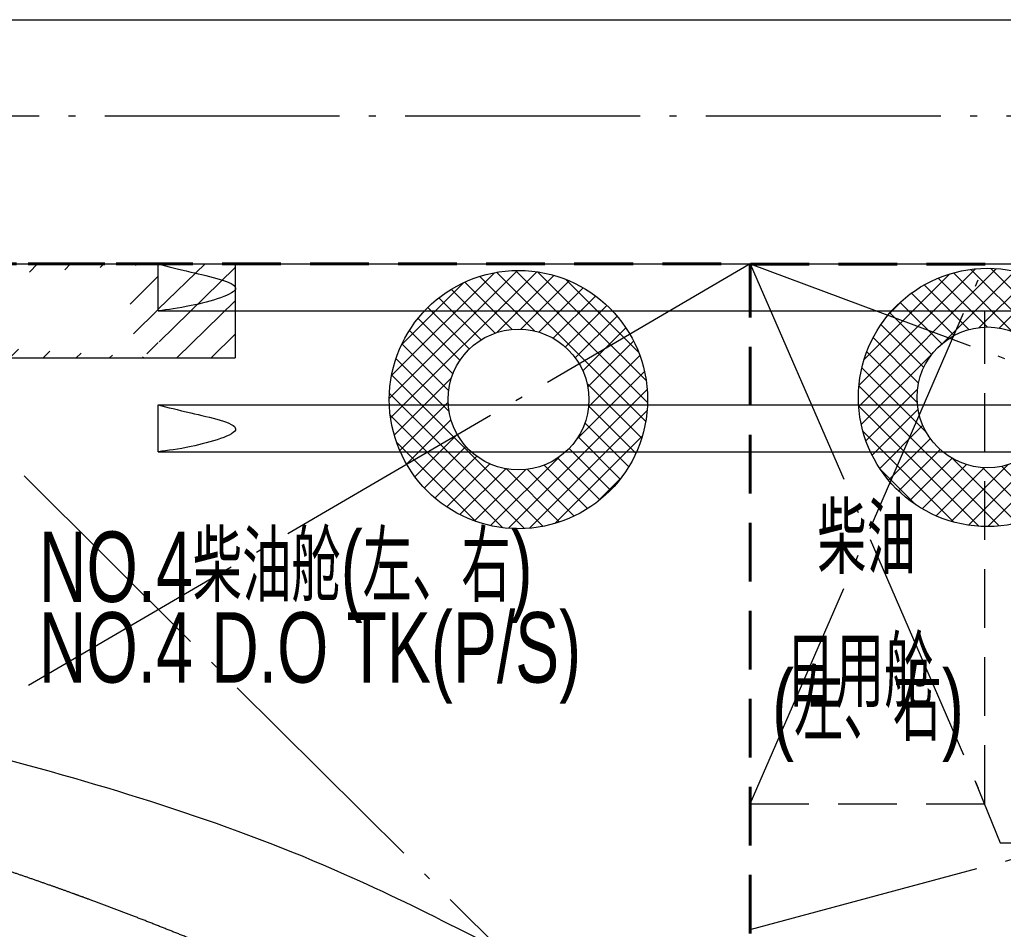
# Model space of a CAD drawing. Extents: x -550205 to -490805, y -239464 to -155364.
# Drawn here: x -533784 to -529595, y -177111 to -173236 of the extents above; entities that cross this region are included whole.
import ezdxf

# ---------------------------------------------------------------- set-up
doc = ezdxf.new("R2010")
doc.units = 0
doc.header["$LTSCALE"] = 500
doc.header["$MEASUREMENT"] = 0
doc.linetypes.add('点划线 ____ _ ____ _ ____ _ ____ _ ____ _ ____', pattern=[2.56, 2, -0.25, 0.06, -0.25])
doc.linetypes.add('虚线 __ __ __ __ __ __ __ __ __ __ __ __ __ _', pattern=[0.75, 0.5, -0.25])
doc.layers.get('0').update_dxf_attribs({"linetype": 'CONTINUOUS', "lineweight": 20})
for name, color, linetype, lineweight in [('点划线', 5, '点划线 ____ _ ____ _ ____ _ ____ _ ____ _ ____', 20), ('粗虚线', 30, '虚线 __ __ __ __ __ __ __ __ __ __ __ __ __ _', 40), ('虚线', 1, '虚线 __ __ __ __ __ __ __ __ __ __ __ __ __ _', 20)]:
    doc.layers.add(name, color=color, linetype=linetype, lineweight=lineweight)
doc.styles.add('中英混排2', font='romany.shx', dxfattribs={"width": 0.7, "height": 300, "bigfont": 'hztxt.shx'})

# ---------------------------------------------------------------- blocks, each defined once
blk = doc.blocks.new('34')
h = blk.add_hatch()
h.set_pattern_fill('ANSI37', color=256, scale=500, style=0)
h.set_pattern_definition([(45, (677572.184, 160064.6), (-44.194174, 44.194174), []), (135, (677572.184, 160064.6), (-44.194174, -44.194174), [])])
edge = h.paths.add_edge_path(flags=16)
edge.add_arc((0, 0), 300, 0, 360)
edge = h.paths.add_edge_path()
edge.add_arc((0, 0), 550, 0, 360)
for radius in [550, 300]:
    blk.add_circle((0, 0), radius)

msp = doc.modelspace()

# ---------------------------------------------------------------- hatches: boundary and pattern name
h = msp.add_hatch()
h.set_pattern_fill('ANSI31', color=256, scale=800, style=0)
h.set_pattern_definition([(45, (145360.25, -14507.13), (-70.710678, 70.710678), [])])
edge = h.paths.add_edge_path()
edge.add_arc((-539571.9, -174476.7), 200, 0, 360)
edge = h.paths.add_edge_path()
edge.add_spline(control_points=[(-539571.9, -174276.7), (-538073.8, -174276.7), (-536774.5, -174276.7), (-534715.1, -174276.7), (-533955, -174276.7), (-533194.9, -174276.7)], knot_values=[0, 0, 0, 0, 3897.918606, 3897.918606, 6178.272112, 6178.272112, 6178.272112, 6178.272112], degree=3, periodic=0)
edge.add_spline(control_points=[(-539571.9, -174676.7), (-538073.7, -174676.7), (-536774.2, -174676.7), (-534714.8, -174676.7), (-533954.8, -174676.7), (-533194.9, -174676.7)], knot_values=[0, 0, 0, 0, 3898.430065, 3898.430065, 6178.272308, 6178.272308, 6178.272308, 6178.272308], degree=3, periodic=0)
h.paths.add_polyline_path([(-533194.9, -174676.7), (-533194.9, -174276.7), (-533194.9, -174276.7), (-533206.7, -174277.7), (-533218.3, -174280.5), (-533229.8, -174285.3), (-533240.9, -174291.9), (-533251.6, -174300.3), (-533261.7, -174310.4), (-533271.2, -174322.1), (-533279.9, -174335.3), (-533287.8, -174349.8), (-533294.9, -174365.6), (-533300.9, -174382.4), (-533306, -174400.2), (-533310, -174418.6), (-533312.8, -174437.7), (-533314.6, -174457.1), (-533315.1, -174476.7), (-533314.6, -174496.3), (-533312.8, -174515.7), (-533310, -174534.8), (-533306, -174553.2), (-533300.9, -174571), (-533294.9, -174587.8), (-533287.8, -174603.6), (-533279.9, -174618.1), (-533271.2, -174631.3), (-533261.7, -174643), (-533251.6, -174653.1), (-533240.9, -174661.5), (-533229.8, -174668.1), (-533218.3, -174672.9), (-533206.7, -174675.7)])

# ---------------------------------------------------------------- linework, layer by layer
for p, q in [((-533194.9, -174476.7), (-533194.9, -174276.7)), ((-533194.9, -174469.7), (-532993.8, -174276.7)), ((-533190.3, -174608), (-532865.8, -174292)), ((-532865.8, -174276.7), (-532865.8, -174676.7)), ((-533114.9, -174676.7), (-532865.8, -174434.1)), ((-532969, -174676.7), (-532865.8, -174576.2)), ((-533194.9, -175076.7), (-533194.9, -174876.7)), ((-529716.8, -176476.4), (-529608.2, -176742.4)), ((-529608.2, -176742.4), (-527691.5, -176742.4))]:
    msp.add_line(p, q)
at = {"color": 0}
msp.add_lwpolyline([(-533947.7, -173235.9), (-533603.2, -173235.9), (-533258.7, -173235.9), (-532914.3, -173235.9), (-532569.8, -173235.9), (-532335.2, -173235.9), (-531990.7, -173235.9), (-531646.2, -173235.9), (-531301.8, -173235.9), (-530988.6, -173235.9), (-530722.7, -173235.9), (-530409.5, -173235.9), (-530096.4, -173235.9), (-529783.2, -173235.9), (-529470.1, -173235.9)], dxfattribs=at)
for points, knots in [([(-539571.9, -174276.7), (-538073.8, -174276.7), (-536774.5, -174276.7), (-534715.1, -174276.7), (-533955, -174276.7), (-533194.9, -174276.7)], [0, 0, 0, 0, 3897.918606, 3897.918606, 6178.272112, 6178.272112, 6178.272112, 6178.272112]), ([(-533115.3, -174276.7), (-532374.6, -174276.7), (-530998.1, -174276.7), (-528651.7, -174276.7), (-526166.3, -174276.9), (-523861.5, -174276.3), (-522526.5, -174277), (-519823.1, -174273.4)], [6257.829201, 6257.829201, 6257.829201, 6257.829201, 8479.9, 10387.5, 13297, 15936.000001, 17301.926117, 17301.926117, 17301.926117, 17301.926117]), ([(-533194.9, -174476.7), (-532427.7, -174476.7), (-531024.6, -174476.7), (-528651.7, -174476.7), (-526166.3, -174476.9), (-523331.1, -174476.1), (-520867, -174478.3), (-518630.6, -174471.6), (-516569.1, -174459), (-514666.7, -174435.9), (-512695.4, -174404.4), (-511321.2, -174376.9), (-510386.8, -174355.5), (-510173.1, -174350.4)], [6178.271859, 6178.271859, 6178.271859, 6178.271859, 8479.9, 10387.5, 13297, 15936.000001, 18892.999524, 20689.505125, 22645.022379, 25077.590083, 26397.225421, 28559.779057, 29200.985331, 29200.985331, 29200.985331, 29200.985331]), ([(-539571.9, -174676.7), (-538073.7, -174676.7), (-536774.2, -174676.7), (-534714.8, -174676.7), (-533954.8, -174676.7), (-532865.8, -174676.7)], [0, 0, 0, 0, 3898.430065, 3898.430065, 6178.272308, 6178.272308, 6178.272308, 6178.272308]), ([(-533194.9, -174876.7), (-532427.7, -174876.7), (-531024.6, -174876.7), (-528651.7, -174876.7), (-526166.3, -174876.9), (-523331.1, -174876.1), (-520867, -174878.3), (-518630.6, -174871.6), (-516569.1, -174859), (-514666.7, -174835.9), (-512695.4, -174804.4), (-511321.2, -174776.9), (-510386.8, -174755.5), (-510173.1, -174750.4)], [6178.271859, 6178.271859, 6178.271859, 6178.271859, 8479.9, 10387.5, 13297, 15936.000001, 18892.999524, 20689.505125, 22645.022379, 25077.590083, 26397.225421, 28559.779057, 29200.985331, 29200.985331, 29200.985331, 29200.985331]), ([(-533194.9, -175076.7), (-532427.7, -175076.7), (-531024.6, -175076.7), (-528651.7, -175076.7), (-526166.3, -175076.9), (-523331.1, -175076.1), (-520867, -175078.3), (-518630.6, -175071.6), (-516569.1, -175059), (-514666.7, -175035.9), (-512695.4, -175004.4), (-511321.2, -174976.9), (-510386.8, -174955.5), (-510173.1, -174950.4)], [6178.271859, 6178.271859, 6178.271859, 6178.271859, 8479.9, 10387.5, 13297, 15936.000001, 18892.999524, 20689.505125, 22645.022379, 25077.590083, 26397.225421, 28559.779057, 29200.985331, 29200.985331, 29200.985331, 29200.985331])]:
    msp.add_open_spline(points, degree=3, knots=knots)
for points in [[(-533194.9, -174276.7), (-533054.9, -174311), (-532864.4, -174379.5), (-533053.9, -174454.2), (-533194.9, -174476.7)], [(-533194.9, -174876.7), (-533054.9, -174911), (-532864.4, -174979.5), (-533053.9, -175054.2), (-533194.9, -175076.7)]]:
    msp.add_spline(points, degree=3)
at = {"color": 1}
msp.add_spline([(-527654.4, -178876.7), (-529118.5, -178376.7), (-530280.5, -177876.7), (-531383.4, -177376.7), (-532400.3, -176876.7), (-533885.3, -176376.7), (-535265.4, -176081.2), (-536930.2, -175876.7), (-539368.6, -175632.9)], degree=3, dxfattribs=at)
msp.add_rational_spline([(-525253.4, -179376.7), (-525410, -179376.8), (-525566.5, -179376.1), (-525723.1, -179375.3), (-525879.7, -179373), (-525897.2, -179372.7), (-525914.6, -179372.4), (-526071.3, -179369.8), (-526227.8, -179364.8), (-526384.4, -179359.7), (-526540.8, -179351.7), (-526697.3, -179343.8), (-526853.6, -179332.4), (-527009.9, -179320.9), (-527165.8, -179305.6), (-527321.9, -179290.2), (-527477.4, -179270.4), (-527502.3, -179267.2), (-527527.1, -179263.9), (-527682.8, -179243.3), (-527837.7, -179217.8), (-527992.7, -179192.3), (-528146.9, -179161.7), (-528301, -179131), (-528454.1, -179095), (-528607.1, -179059), (-528758.9, -179017.4), (-528910.6, -178975.9), (-529060.7, -178928.4), (-529100.2, -178915.9), (-529139.6, -178903), (-529208.9, -178880.4), (-529277.7, -178856.3), (-529441.2, -178798.9), (-529602, -178733.9), (-529763, -178669), (-529922, -178599), (-530081.2, -178528.9), (-530239.2, -178456), (-530368.7, -178396.2), (-530498.1, -178335.9), (-530625.2, -178276.8), (-530752.1, -178217.2), (-530909.4, -178143.1), (-531066.2, -178067.6), (-531222.9, -177992.2), (-531379.5, -177916.3), (-531483.8, -177865.8), (-531588.2, -177815.5), (-531744.9, -177739.9), (-531902, -177665.4), (-532059.2, -177590.9), (-532217, -177517.9), (-532290.7, -177483.9), (-532364.6, -177450.2), (-532522.8, -177378.2), (-532682, -177308.8), (-532697.9, -177301.9), (-532713.7, -177295.1), (-532858.7, -177232.3), (-533004.7, -177172.3), (-533150.7, -177112.4), (-533297.9, -177055.5), (-533445, -176998.7), (-533593.3, -176945.4), (-533741.5, -176892.1), (-533891, -176842.5), (-533934, -176828.3), (-533977.1, -176814.3), (-534039.7, -176794.1), (-534102.5, -176774.7), (-534252.8, -176728), (-534404.2, -176685.6), (-534555.6, -176643.1), (-534708, -176604.7), (-534860.4, -176566.2), (-535013.6, -176531.7), (-535166.9, -176497.2), (-535320.9, -176466.4), (-535455, -176439.6), (-535589.6, -176415.6), (-535744.1, -176388), (-535899.1, -176363.9), (-536054, -176339.9), (-536209.4, -176319), (-536364.7, -176298.2), (-536520.4, -176280.3), (-536640.6, -176266.5), (-536761, -176254.2), (-536916.8, -176238.4), (-537072.9, -176225.2), (-537137.5, -176219.7), (-537202.1, -176214.7), (-537358.3, -176202.6), (-537514.6, -176192.8), (-537670.9, -176183), (-537827.3, -176175.2), (-537983.7, -176167.4), (-538140.2, -176161.2), (-538296.7, -176155), (-538453.2, -176150.1), (-538592.8, -176145.6), (-538732.4, -176141.8), (-538888.9, -176137.6), (-539045.5, -176134), (-539202, -176130.4), (-539358.6, -176127.5)], [1, 0.999997213467, 1, 0.999987684719, 1, 0.999999745918, 1, 0.999973205557, 1, 0.999960741259, 1, 0.99994584221, 1, 0.999928519209, 1, 0.999908841189, 1, 0.999997351, 1, 0.99988893694, 1, 0.999876646495, 1, 0.999863100387, 1, 0.999848262339, 1, 0.999832132571, 1, 0.999987600445, 1, 0.999952240743, 1, 0.999760607192, 1, 0.999884174441, 1, 0.999963189801, 1, 0.999998118697, 1, 0.999997559376, 1, 0.999991669473, 1, 0.999999291967, 1, 0.999999629852, 1, 0.999995360277, 1, 0.999988762689, 1, 0.999996027445, 1, 0.999969503805, 1, 0.999999561584, 1, 0.999957809261, 1, 0.999948601032, 1, 0.999938354824, 1, 0.999927056323, 1, 0.999993312569, 1, 0.999985034126, 1, 0.999915154502, 1, 0.99992122665, 1, 0.999926933707, 1, 0.999932276651, 1, 0.999952207607, 1, 0.9999434909, 1, 0.999951928162, 1, 0.999959682193, 1, 0.999979726722, 1, 0.999969071114, 1, 0.999994835578, 1, 0.99997437685, 1, 0.999982049327, 1, 0.999988357275, 1, 0.999993300224, 1, 0.999997437047, 1, 0.999997968918, 1, 0.999998072724, 1], degree=2, knots=[0, 0, 0, 0.0047215, 0.0047215, 0.0146473, 0.0146473, 0.016073, 0.016073, 0.0307139, 0.0307139, 0.048436, 0.048436, 0.0692511, 0.0692511, 0.0931645, 0.0931645, 0.1201697, 0.1201697, 0.1247732, 0.1247732, 0.1545813, 0.1545813, 0.1859954, 0.1859954, 0.2190896, 0.2190896, 0.2539311, 0.2539311, 0.2905777, 0.2905777, 0.3005375, 0.3005375, 0.3200843, 0.3200843, 0.3638475, 0.3638475, 0.394288, 0.394288, 0.4114485, 0.4114485, 0.415328, 0.415328, 0.4197467, 0.4197467, 0.4279103, 0.4279103, 0.4302903, 0.4302903, 0.4320111, 0.4320111, 0.4381035, 0.4381035, 0.447585, 0.447585, 0.4532224, 0.4532224, 0.468842, 0.468842, 0.4707148, 0.4707148, 0.4890867, 0.4890867, 0.5093647, 0.5093647, 0.531572, 0.531572, 0.5557289, 0.5557289, 0.5630433, 0.5630433, 0.5739853, 0.5739853, 0.6000385, 0.6000385, 0.6251422, 0.6251422, 0.6493194, 0.6493194, 0.6725959, 0.6725959, 0.6921495, 0.6921495, 0.7134116, 0.7134116, 0.7330222, 0.7330222, 0.7509817, 0.7509817, 0.763717, 0.763717, 0.779447, 0.779447, 0.7858747, 0.7858747, 0.800192, 0.800192, 0.8121756, 0.8121756, 0.8218266, 0.8218266, 0.8291477, 0.8291477, 0.8336758, 0.8336758, 0.8377067, 0.8377067, 0.8416333, 0.8416333, 0.8416333])
at = {"layer": '点划线'}
for p, q in [((-524741.7, -173647.4), (-539834.7, -173647.4)), ((-530673.2, -174276.7), (-534673.1, -176613.5)), ((-534673.1, -174276.7), (-530673.1, -178254.3)), ((-530673.2, -174276.7), (-520175.8, -178176.7)), ((-530673.2, -174276.7), (-529673.1, -176576.7)), ((-530673.1, -176576.7), (-529673.1, -174276.7)), ((-530673.1, -177111), (-520173.1, -174299))]:
    msp.add_line(p, q, dxfattribs=at)
at = {"layer": '粗虚线', "lineweight": 40}
msp.add_line((-530673.1, -178254.3), (-530673.2, -174276.7), dxfattribs=at)
at = {"layer": '粗虚线'}
msp.add_spline([(-510173.1, -174149.6), (-511923.1, -174182.6), (-514064, -174225.9), (-516606.6, -174257.1), (-519173.1, -174257.1), (-521934.9, -174275.9), (-525223.5, -174276.6), (-528465.9, -174276.7), (-530860.4, -174276.7), (-535073, -174276.7), (-539373.2, -174276.7)], degree=3, dxfattribs=at)
at = {"layer": '粗虚线', "lineweight": 40}
msp.add_open_spline([(-539373.1, -174276.7), (-539161.1, -174276.7), (-538578.1, -174276.7), (-537299, -174276.7), (-535569.4, -174276.7), (-534092.3, -174276.7), (-533311.3, -174276.7), (-533115.3, -174276.7)], degree=3, knots=[0, 0, 0, 0, 636, 1749, 3837.5, 5824.8, 6180.297349, 6180.297349, 6180.297349, 6180.297349], dxfattribs=at)
at = {"layer": '虚线'}
for p, q in [((-529673.1, -176576.7), (-529673.1, -174476.7)), ((-530673.1, -176576.7), (-529673.1, -176576.7))]:
    msp.add_line(p, q, dxfattribs=at)

# ---------------------------------------------------------------- block references
for p in [(-531659.9, -174854.2), (-529662.1, -174845)]:
    msp.add_blockref('34', p)

# ---------------------------------------------------------------- texts
at = {"color": 1, "lineweight": 20, "ltscale": 2, "style": '中英混排2', "width": 0.7}
for s, p in [('柴油', (-530387.3, -175598.2)), ('NO.4柴油舱(左、右)', (-533702.3, -175716.3)), ('NO.4 D.O TK(P/S)', (-533702.3, -176059.9)), ('日用舱', (-530522.5, -176166.6)), ('(左、右)', (-530579.8, -176308.2))]:
    msp.add_text(s, height=300, dxfattribs=at).set_placement(p)

doc.saveas('drawing.dxf')
